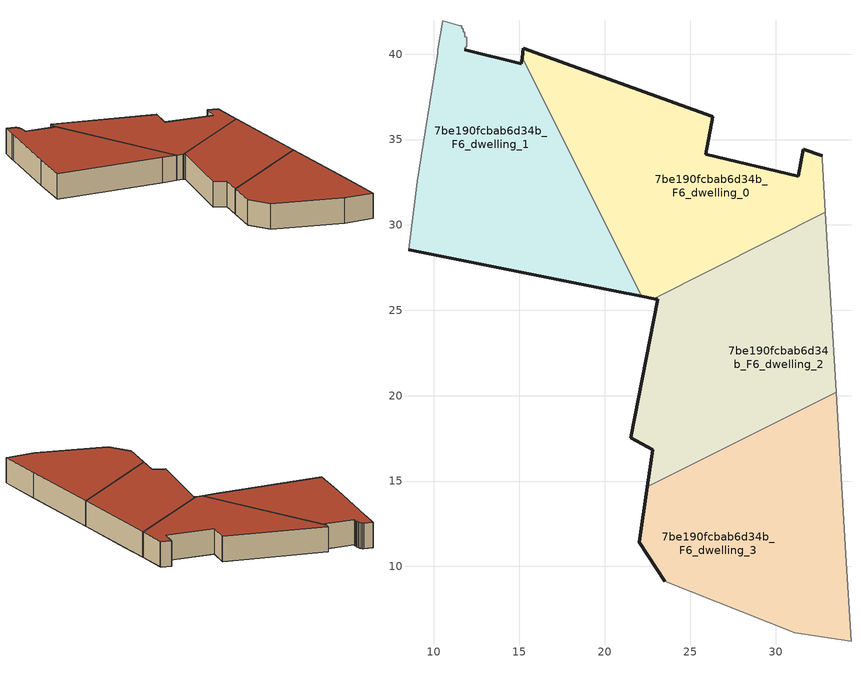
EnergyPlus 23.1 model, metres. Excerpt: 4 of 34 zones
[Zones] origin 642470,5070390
7be190fcbab6d34b_F6_dwelling_0
 floor to 7be190fcbab6d34b_F5_dwelling_1 (EU_floor_Construction): 32.92,30.73 32.73,33.84 32.73,34.04 31.63,34.44 31.33,32.84 25.92,34.14 26.32,36.35 23.06,37.52 19.78,35.22 25.52,27.02 z18
 floor to 7be190fcbab6d34b_F5_dwelling_0 (EU_floor_Construction): 23.06,37.52 15.22,40.35 15.16,39.8 18.06,34.01 z18
 floor to 7be190fcbab6d34b_F5_dwelling_2 (EU_floor_Construction): 25.52,27.02 19.78,35.22 18.06,34.01 22.16,25.82 22.86,25.69 z18
 wall outside (EU_wall_Construction): 22.86,25.69 22.16,25.82 / 15.16,39.8 15.22,40.35 26.27,36.37 26.32,36.35 25.92,34.14 31.33,32.84 31.63,34.44 32.73,34.04 z18:21
 wall adiabatic (EU_wall_Construction): 32.73,34.04 32.73,33.84 32.92,30.73 z18:21
 wall to 7be190fcbab6d34b_F6_dwelling_2 (EU_wall_Construction): 32.92,30.73 22.86,25.69 z18:21
 wall to 7be190fcbab6d34b_F6_dwelling_1 (EU_wall_Construction): 22.16,25.82 15.16,39.8 z18:21
 roof outside (EU_roof_Construction): 31.63,34.44 32.73,34.04 32.73,33.84 32.92,30.73 22.86,25.69 22.16,25.82 15.16,39.8 15.22,40.35 26.27,36.37 26.32,36.35 25.92,34.14 31.33,32.84 z21
7be190fcbab6d34b_F6_dwelling_1
 floor to 7be190fcbab6d34b_F5_dwelling_0 (EU_floor_Construction): 18.06,34.01 15.16,39.8 15.12,39.45 11.81,40.25 11.81,40.35 11.92,40.45 11.92,40.75 11.91,40.85 11.91,40.95 11.81,41.05 11.81,41.25 11.71,41.35 11.71,41.45 11.61,41.55 11.61,41.66 11.52,41.66 10.51,41.96 10.21,40.25 10.21,40.05 9.01,32.55 8.51,28.55 9.87,28.27 z18
 floor to 7be190fcbab6d34b_F5_dwelling_2 (EU_floor_Construction): 22.16,25.82 18.06,34.01 9.87,28.27 20.52,26.14 z18
 wall outside (EU_wall_Construction): 11.81,40.25 15.12,39.45 15.16,39.8 / 22.16,25.82 20.52,26.14 8.51,28.55 z18:21
 wall adiabatic (EU_wall_Construction): 8.51,28.55 9.01,32.55 10.21,40.05 10.21,40.25 10.51,41.96 11.52,41.66 11.61,41.66 11.61,41.55 11.71,41.45 11.71,41.35 11.81,41.25 11.81,41.05 11.91,40.95 11.91,40.85 11.92,40.75 11.92,40.45 11.81,40.35 11.81,40.25 z18:21
 roof outside (EU_roof_Construction): 15.16,39.8 22.16,25.82 20.52,26.14 8.51,28.55 9.01,32.55 10.21,40.05 10.21,40.25 10.51,41.96 11.52,41.66 11.61,41.66 11.61,41.55 11.71,41.45 11.71,41.35 11.81,41.25 11.81,41.05 11.91,40.95 11.91,40.85 11.92,40.75 11.92,40.45 11.81,40.35 11.81,40.25 15.12,39.45 z21
7be190fcbab6d34b_F6_dwelling_2
 floor to 7be190fcbab6d34b_F5_dwelling_2 (EU_floor_Construction): 27.84,23.71 25.52,27.02 22.86,25.69 23.12,25.64 21.91,19.55 z18
 floor to 7be190fcbab6d34b_F5_dwelling_3 (EU_floor_Construction): 33.55,20.22 33.12,27.4 24.31,21.23 27.24,17.05 z18
 floor to 7be190fcbab6d34b_F5_dwelling_4 (EU_floor_Construction): 27.24,17.05 24.31,21.23 21.91,19.55 21.52,17.53 22.82,16.83 22.5,14.67 z18
 floor to 7be190fcbab6d34b_F5_dwelling_1 (EU_floor_Construction): 33.12,27.4 32.92,30.73 25.52,27.02 27.84,23.71 z18
 wall outside (EU_wall_Construction): 22.5,14.67 22.82,16.83 21.52,17.53 23.12,25.64 22.86,25.69 z18:21
 wall adiabatic (EU_wall_Construction): 32.92,30.73 33.55,20.22 z18:21
 wall to 7be190fcbab6d34b_F6_dwelling_3 (EU_wall_Construction): 33.55,20.22 22.5,14.67 z18:21
 roof outside (EU_roof_Construction): 32.92,30.73 33.55,20.22 22.5,14.67 22.82,16.83 21.52,17.53 23.12,25.64 22.86,25.69 z21
7be190fcbab6d34b_F6_dwelling_3
 floor to 7be190fcbab6d34b_F5_dwelling_4 (EU_floor_Construction): 34.42,5.62 34.34,6.91 27.24,17.05 22.5,14.67 22.01,11.43 23.51,9.13 31.12,6.12 z18
 floor to 7be190fcbab6d34b_F5_dwelling_3 (EU_floor_Construction): 34.34,6.91 34.12,10.73 33.55,20.22 27.24,17.05 z18
 wall outside (EU_wall_Construction): 23.51,9.13 22.01,11.43 22.5,14.67 z18:21
 wall adiabatic (EU_wall_Construction): 33.55,20.22 34.12,10.73 34.42,5.62 31.12,6.12 23.51,9.13 z18:21
 roof outside (EU_roof_Construction): 33.55,20.22 34.12,10.73 34.42,5.62 31.12,6.12 23.51,9.13 22.01,11.43 22.5,14.67 z21
[Building]
EU S2 Campaign: North Axis=0; Terrain=City; Solar Distribution=FullExterior
[Site:Location]
Lyon-Bron: Latitude=45.75; Longitude=5; Time Zone=1; Elevation=198
[SizingPeriod:WeatherFileDays]
AnnualSizingPeriod: Begin Month=1; Begin Day of Month=1; End Month=12; End Day of Month=31; Day of Week for Start Day=Monday; Use Weather File Daylight Saving Period=No; Use Weather File Rain and Snow Indicators=No
[MATERIAL]
EU_InternalMass_Material: Roughness=MediumRough; Thickness=0.1; Conductivity=1; Density=1800; Specific Heat=900; Thermal Absorptance=0.9; Solar Absorptance=0.7; Visible Absorptance=0.7
[MATERIAL:NOMASS] Roughness=MediumRough; Thermal Absorptance=0.9; Solar Absorptance=0.7; Visible Absorptance=0.7
Name | Thermal Resistance
EU_wall_NoMass | 1.1366
EU_roof_NoMass | 1.37278
EU_floor_NoMass | 1.85445
[CONSTRUCTION]
EU_wall_Construction: EU_wall_NoMass
EU_roof_Construction: EU_roof_NoMass
EU_floor_Construction: EU_floor_NoMass
EU_InternalMass_Construction: EU_InternalMass_Material
[ZONE] Type=1; Multiplier=1; Ceiling Height=autocalculate; Floor Area=autocalculate; Part of Total Floor Area=Yes
Name | Volume
7be190fcbab6d34b_F6_dwelling_0; 7be190fcbab6d34b_F6_dwelling_1 | 352.874
7be190fcbab6d34b_F6_dwelling_2 | 352.879
7be190fcbab6d34b_F6_dwelling_3 | 352.875
[INTERNALMASS] Construction=EU_InternalMass_Construction
Name | Zone or ZoneList | Surface Area
7be190fcbab6d34b_F6_dwelling_0_EU_InternalMass | 7be190fcbab6d34b_F6_dwelling_0 | 117.625
7be190fcbab6d34b_F6_dwelling_1_EU_InternalMass | 7be190fcbab6d34b_F6_dwelling_1 | 117.624
7be190fcbab6d34b_F6_dwelling_2_EU_InternalMass | 7be190fcbab6d34b_F6_dwelling_2 | 117.626
7be190fcbab6d34b_F6_dwelling_3_EU_InternalMass | 7be190fcbab6d34b_F6_dwelling_3 | 117.625
[OTHEREQUIPMENT] Fuel Type=Electricity; Design Level Calculation Method=Watts/Area; Power per Zone Floor Area=1; Fraction Latent=0; Fraction Radiant=0; Fraction Lost=0; Carbon Dioxide Generation Rate=0; EndUse Subcategory=EU_Step8_InternalGains
Name | Zone or ZoneList or Space or SpaceList | Schedule
EU_Step8_InternalGain_7be190fcbab6d34b_F6_dwelling_0_f000 | 7be190fcbab6d34b_F6_dwelling_0 | EU_Step8_GainSchedule_7be190fcbab6d34b_F6_dwelling_0_f000
EU_Step8_InternalGain_7be190fcbab6d34b_F6_dwelling_1_f000 | 7be190fcbab6d34b_F6_dwelling_1 | EU_Step8_GainSchedule_7be190fcbab6d34b_F6_dwelling_1_f000
EU_Step8_InternalGain_7be190fcbab6d34b_F6_dwelling_2_f000 | 7be190fcbab6d34b_F6_dwelling_2 | EU_Step8_GainSchedule_7be190fcbab6d34b_F6_dwelling_2_f000
EU_Step8_InternalGain_7be190fcbab6d34b_F6_dwelling_3_f000 | 7be190fcbab6d34b_F6_dwelling_3 | EU_Step8_GainSchedule_7be190fcbab6d34b_F6_dwelling_3_f000
[ZONEVENTILATION:DESIGNFLOWRATE] Schedule=EU_AlwaysOn; Design Flow Rate Calculation Method=AirChanges/Hour; Air Changes per Hour=0.473019; Ventilation Type=Natural; Fan Pressure Rise=0; Fan Total Efficiency=1; Constant Term Coefficient=1; Temperature Term Coefficient=0; Velocity Term Coefficient=0; Velocity Squared Term Coefficient=0; Minimum Indoor Temperature=-100; Maximum Indoor Temperature=100; Delta Temperature=-100; Minimum Outdoor Temperature=-100; Maximum Outdoor Temperature=100; Maximum Wind Speed=40
Name | Zone or ZoneList or Space or SpaceList
EU_ConstantAir_7be190fcbab6d34b_F6_dwelling_0 | 7be190fcbab6d34b_F6_dwelling_0
EU_ConstantAir_7be190fcbab6d34b_F6_dwelling_1 | 7be190fcbab6d34b_F6_dwelling_1
EU_ConstantAir_7be190fcbab6d34b_F6_dwelling_2 | 7be190fcbab6d34b_F6_dwelling_2
EU_ConstantAir_7be190fcbab6d34b_F6_dwelling_3 | 7be190fcbab6d34b_F6_dwelling_3
[HVACTEMPLATE:THERMOSTAT] Constant Heating Setpoint=20; Constant Cooling Setpoint=50
EU_HeatOnly_7be190fcbab6d34b_F0_dwelling_0; EU_HeatOnly_7be190fcbab6d34b_F0_dwelling_1; EU_HeatOnly_7be190fcbab6d34b_F0_dwelling_2; EU_HeatOnly_7be190fcbab6d34b_F0_dwelling_3; EU_HeatOnly_7be190fcbab6d34b_F0_dwelling_4; EU_HeatOnly_7be190fcbab6d34b_F1_dwelling_0; EU_HeatOnly_7be190fcbab6d34b_F1_dwelling_1; EU_HeatOnly_7be190fcbab6d34b_F1_dwelling_2; EU_HeatOnly_7be190fcbab6d34b_F1_dwelling_3; EU_HeatOnly_7be190fcbab6d34b_F1_dwelling_4; EU_HeatOnly_7be190fcbab6d34b_F2_dwelling_0; EU_HeatOnly_7be190fcbab6d34b_F2_dwelling_1; EU_HeatOnly_7be190fcbab6d34b_F2_dwelling_2; EU_HeatOnly_7be190fcbab6d34b_F2_dwelling_3; EU_HeatOnly_7be190fcbab6d34b_F2_dwelling_4; EU_HeatOnly_7be190fcbab6d34b_F3_dwelling_0; EU_HeatOnly_7be190fcbab6d34b_F3_dwelling_1; EU_HeatOnly_7be190fcbab6d34b_F3_dwelling_2; EU_HeatOnly_7be190fcbab6d34b_F3_dwelling_3; EU_HeatOnly_7be190fcbab6d34b_F3_dwelling_4; EU_HeatOnly_7be190fcbab6d34b_F4_dwelling_0; EU_HeatOnly_7be190fcbab6d34b_F4_dwelling_1; EU_HeatOnly_7be190fcbab6d34b_F4_dwelling_2; EU_HeatOnly_7be190fcbab6d34b_F4_dwelling_3; EU_HeatOnly_7be190fcbab6d34b_F4_dwelling_4; EU_HeatOnly_7be190fcbab6d34b_F5_dwelling_0; EU_HeatOnly_7be190fcbab6d34b_F5_dwelling_1; EU_HeatOnly_7be190fcbab6d34b_F5_dwelling_2; EU_HeatOnly_7be190fcbab6d34b_F5_dwelling_3; EU_HeatOnly_7be190fcbab6d34b_F5_dwelling_4; EU_HeatOnly_7be190fcbab6d34b_F6_dwelling_0; EU_HeatOnly_7be190fcbab6d34b_F6_dwelling_1; EU_HeatOnly_7be190fcbab6d34b_F6_dwelling_2; EU_HeatOnly_7be190fcbab6d34b_F6_dwelling_3
[HVACTEMPLATE:ZONE:IDEALLOADSAIRSYSTEM] System Availability Schedule=EU_AlwaysOn; Maximum Heating Supply Air Temperature=50; Minimum Cooling Supply Air Temperature=13; Maximum Heating Supply Air Humidity Ratio=0.0156; Minimum Cooling Supply Air Humidity Ratio=0.0077; Heating Limit=NoLimit; Cooling Limit=NoLimit; Heating Availability Schedule=EU_AlwaysOn; Cooling Availability Schedule=EU_CoolingOff; Dehumidification Control Type=ConstantSensibleHeatRatio; Cooling Sensible Heat Ratio=0.7; Dehumidification Setpoint=60; Humidification Control Type=None; Humidification Setpoint=30; Outdoor Air Method=None; Outdoor Air Flow Rate per Person=0.00944; Outdoor Air Flow Rate per Zone Floor Area=0; Outdoor Air Flow Rate per Zone=0; Demand Controlled Ventilation Type=None; Outdoor Air Economizer Type=NoEconomizer; Heat Recovery Type=None; Sensible Heat Recovery Effectiveness=0.7; Latent Heat Recovery Effectiveness=0.65
Name | Template Thermostat
7be190fcbab6d34b_F6_dwelling_0 | EU_HeatOnly_7be190fcbab6d34b_F6_dwelling_0
7be190fcbab6d34b_F6_dwelling_1 | EU_HeatOnly_7be190fcbab6d34b_F6_dwelling_1
7be190fcbab6d34b_F6_dwelling_2 | EU_HeatOnly_7be190fcbab6d34b_F6_dwelling_2
7be190fcbab6d34b_F6_dwelling_3 | EU_HeatOnly_7be190fcbab6d34b_F6_dwelling_3
[SIZING:ZONE] Zone Cooling Design Supply Air Temperature Input Method=SupplyAirTemperature; Zone Cooling Design Supply Air Temperature=13; Zone Heating Design Supply Air Temperature Input Method=SupplyAirTemperature; Zone Heating Design Supply Air Temperature=50; Zone Cooling Design Supply Air Humidity Ratio=0.008; Zone Heating Design Supply Air Humidity Ratio=0.008; Cooling Design Air Flow Method=DesignDay; Cooling Design Air Flow Rate=0; Cooling Minimum Air Flow per Zone Floor Area=0.000762; Cooling Minimum Air Flow=0; Cooling Minimum Air Flow Fraction=0.2; Heating Design Air Flow Method=DesignDay; Heating Design Air Flow Rate=0; Heating Maximum Air Flow per Zone Floor Area=0.002032; Heating Maximum Air Flow=0.141576; Heating Maximum Air Flow Fraction=0.3; Account for Dedicated Outdoor Air System=No; Dedicated Outdoor Air System Control Strategy=NeutralSupplyAir; Dedicated Outdoor Air Low Setpoint Temperature for Design=autosize; Dedicated Outdoor Air High Setpoint Temperature for Design=autosize; Zone Load Sizing Method=Sensible Load Only No Latent Load; Zone Latent Cooling Design Supply Air Humidity Ratio Input Method=HumidityRatioDifference; Zone Cooling Design Supply Air Humidity Ratio Difference=0.005; Zone Latent Heating Design Supply Air Humidity Ratio Input Method=HumidityRatioDifference; Zone Humidification Design Supply Air Humidity Ratio Difference=0.005
7be190fcbab6d34b_F6_dwelling_0; 7be190fcbab6d34b_F6_dwelling_1; 7be190fcbab6d34b_F6_dwelling_2; 7be190fcbab6d34b_F6_dwelling_3
[SCHEDULE:CONSTANT]
Name | Hourly Value
EU_AlwaysOn | 1
EU_CoolingOff | 0
[SCHEDULE:FILE] Column Number=1; Rows to Skip at Top=0; Number of Hours of Data=8760; Column Separator=Comma; Interpolate to Timestep=No; Minutes per Item=60; Adjust Schedule for Daylight Savings=Yes
Name | File
EU_Step8_GainSchedule_7be190fcbab6d34b_F6_dwelling_0_f000 | ../../schedules/7be190fcbab6d34b/7be190fcbab6d34b_F6_dwelling_0_f000_gain.csv
EU_Step8_GainSchedule_7be190fcbab6d34b_F6_dwelling_1_f000 | ../../schedules/7be190fcbab6d34b/7be190fcbab6d34b_F6_dwelling_1_f000_gain.csv
EU_Step8_GainSchedule_7be190fcbab6d34b_F6_dwelling_2_f000 | ../../schedules/7be190fcbab6d34b/7be190fcbab6d34b_F6_dwelling_2_f000_gain.csv
EU_Step8_GainSchedule_7be190fcbab6d34b_F6_dwelling_3_f000 | ../../schedules/7be190fcbab6d34b/7be190fcbab6d34b_F6_dwelling_3_f000_gain.csv
